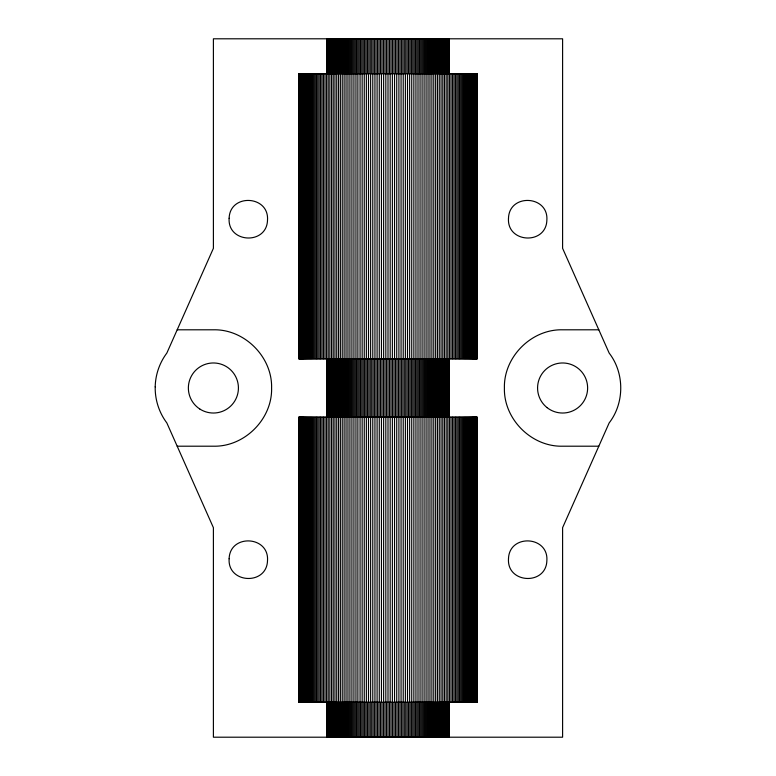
<?xml version="1.0" encoding="UTF-8"?>
<svg xmlns="http://www.w3.org/2000/svg" width="776" height="776" viewBox="0 0 776 776"><rect width="100%" height="100%" fill="white"/><g stroke="black" fill="none" stroke-linecap="round" stroke-linejoin="round"><path stroke-width="1.16" d="M298.954 73.72L477.046 73.72L477.046 358.9L298.954 358.9L298.954 73.72L299.061 358.9M177.19 329.8L213.4 329.8C244.498 329.005 272.395 356.902 271.6 388C272.395 419.098 244.498 446.995 213.4 446.2L177.19 446.2M598.81 329.8L562.6 329.8C531.502 329.005 503.605 356.902 504.4 388C503.605 419.098 531.502 446.995 562.6 446.2L598.81 446.2M298.954 417.1L477.046 417.1L477.046 702.28L298.954 702.28L298.954 417.1L299.061 702.28M476.939 73.72L477.017 358.9M476.939 417.1L477.017 702.28M476.803 73.72L476.803 358.9M476.803 417.1L476.803 702.28M476.619 73.72L476.619 358.9M476.619 417.1L476.619 702.28M476.377 73.72L476.377 358.9M476.377 417.1L476.377 702.28M476.086 73.72L476.086 358.9M476.086 417.1L476.086 702.28M475.736 73.72L475.736 358.9M475.736 417.1L475.736 702.28M475.339 73.72L475.339 358.9M475.339 417.1L475.339 702.28M474.883 73.72L474.883 358.9M474.883 417.1L474.883 702.28M474.378 73.72L474.378 358.9M474.378 417.1L474.378 702.28M473.816 73.72L473.816 358.9M473.816 417.1L473.816 702.28M473.214 73.72L473.214 358.9M473.214 417.1L473.214 702.28M472.555 73.72L472.555 358.9M472.555 417.1L472.555 702.28M471.837 73.72L471.837 358.9M471.837 417.1L471.837 702.28M471.08 73.72L471.08 358.9M471.08 417.1L471.08 702.28M470.266 73.72L470.266 358.9M470.266 417.1L470.266 702.28M469.402 73.72L469.402 358.9M469.402 417.1L469.402 702.28M468.5 73.72L468.5 358.9M468.5 417.1L468.5 702.28M467.54 73.72L467.54 358.9M467.54 417.1L467.54 702.28M466.531 73.72L466.531 358.9M466.531 417.1L466.531 702.28M465.474 73.72L465.474 358.9M465.474 417.1L465.474 702.28M464.378 73.72L464.378 358.9M464.378 417.1L464.378 702.28M463.233 73.72L463.233 358.9M463.233 417.1L463.233 702.28M462.04 73.72L462.04 358.9M462.04 417.1L462.04 702.28M460.798 73.72L460.798 358.9M460.798 417.1L460.798 702.28M459.518 73.72L459.518 358.9M459.518 417.1L459.518 702.28M458.199 73.72L458.199 358.9M458.199 417.1L458.199 702.28M456.831 73.72L456.831 358.9M456.831 417.1L456.831 702.28M455.425 73.72L455.425 358.9M455.425 417.1L455.425 702.28M453.979 73.72L453.979 358.9M453.979 417.1L453.979 702.28M452.495 73.72L452.495 358.9M452.495 417.1L452.495 702.28M450.963 73.72L450.963 358.9M450.963 417.1L450.963 702.28M449.401 73.72L449.401 358.9M449.401 417.1L449.401 702.28M449.11 38.8L449.091 73.72M449.11 358.9L449.091 417.1M449.11 702.28L449.091 737.2M449.032 38.8L448.945 73.72M448.945 358.9L449.032 417.1M448.945 702.28L449.032 737.2M448.819 38.8L448.819 73.72M448.819 358.9L448.819 417.1M448.819 702.28L448.819 737.2M448.654 38.8L448.654 73.72M448.654 358.9L448.654 417.1M448.654 702.28L448.654 737.2M448.45 38.8L448.45 73.72M448.45 358.9L448.45 417.1M448.45 702.28L448.45 737.2M448.208 38.8L448.208 73.72M448.208 358.9L448.208 417.1M448.208 702.28L448.208 737.2M447.936 38.8L447.936 73.72M447.936 358.9L447.936 417.1M447.936 702.28L447.936 737.2M447.8 73.72L447.8 358.9M447.8 417.1L447.8 702.28M447.626 38.8L447.626 73.72M447.626 358.9L447.626 417.1M447.626 702.28L447.626 737.2M447.277 38.8L447.277 73.72M447.277 358.9L447.277 417.1M447.277 702.28L447.277 737.2M446.898 38.8L446.898 73.72M446.898 358.9L446.898 417.1M446.898 702.28L446.898 737.2M446.481 38.8L446.481 73.72M446.481 358.9L446.481 417.1M446.481 702.28L446.481 737.2M446.161 73.72L446.161 358.9M446.161 417.1L446.161 702.28M446.025 38.8L446.025 73.72M446.025 358.9L446.025 417.1M446.025 702.28L446.025 737.2M445.54 38.8L445.54 73.72M445.54 358.9L445.54 417.1M445.54 702.28L445.54 737.2M445.017 38.8L445.017 73.72M445.017 358.9L445.017 417.1M445.017 702.28L445.017 737.2M444.454 38.8L444.454 737.2M443.872 38.8L443.872 73.72M443.872 358.9L443.872 417.1M443.872 702.28L443.872 737.2M443.241 38.8L443.241 73.72M443.241 358.9L443.241 417.1M443.241 702.28L443.241 737.2M442.786 73.72L442.786 358.9M442.786 417.1L442.786 702.28M442.582 38.8L442.582 73.72M442.582 358.9L442.582 417.1M442.582 702.28L442.582 737.2M441.893 38.8L441.893 73.72M441.893 358.9L441.893 417.1M441.893 702.28L441.893 737.2M441.175 38.8L441.175 73.72M441.175 358.9L441.175 417.1M441.175 702.28L441.175 737.2M441.049 73.72L441.049 358.9M441.049 417.1L441.049 702.28M440.419 38.8L440.419 73.72M440.419 358.9L440.419 417.1M440.419 702.28L440.419 737.2M439.633 38.8L439.633 73.72M439.633 358.9L439.633 417.1M439.633 702.28L439.633 737.2M439.274 73.72L439.274 358.9M439.274 417.1L439.274 702.28M438.809 38.8L438.809 73.72M438.809 358.9L438.809 417.1M438.809 702.28L438.809 737.2M437.965 38.8L437.965 73.72M437.965 358.9L437.965 417.1M437.965 702.28L437.965 737.2M437.47 73.72L437.47 358.9M437.47 417.1L437.47 702.28M437.082 38.8L437.082 73.72M437.082 358.9L437.082 417.1M437.082 702.28L437.082 737.2M436.18 38.8L436.18 73.72M436.18 358.9L436.18 417.1M436.18 702.28L436.18 737.2M435.637 73.72L435.637 358.9M435.637 417.1L435.637 702.28M435.239 38.8L435.239 73.72M435.239 358.9L435.239 417.1M435.239 702.28L435.239 737.2M434.269 38.8L434.269 73.72M434.269 358.9L434.269 417.1M434.269 702.28L434.269 737.2M433.774 73.72L433.774 358.9M433.774 417.1L433.774 702.28M433.28 38.8L433.28 73.72M433.28 358.9L433.28 417.1M433.28 702.28L433.28 737.2M432.261 38.8L432.261 73.72M432.261 358.9L432.261 417.1M432.261 702.28L432.261 737.2M431.892 73.72L431.892 358.9M431.892 417.1L431.892 702.28M431.214 38.8L431.214 73.72M431.214 358.9L431.214 417.1M431.214 702.28L431.214 737.2M430.137 38.8L430.137 73.72M430.137 358.9L430.137 417.1M430.137 702.28L430.137 737.2M429.972 73.72L429.972 358.9M429.972 417.1L429.972 702.28M429.041 38.8L429.041 73.72M429.041 358.9L429.041 417.1M429.041 702.28L429.041 737.2M428.032 73.72L428.032 358.9M428.032 417.1L428.032 702.28M427.915 38.8L427.915 73.72M427.915 358.9L427.915 417.1M427.915 702.28L427.915 737.2M426.771 38.8L426.771 73.72M426.771 358.9L426.771 417.1M426.771 702.28L426.771 737.2M426.072 73.72L426.072 358.9M426.072 417.1L426.072 702.28M425.597 38.8L425.597 73.72M425.597 358.9L425.597 417.1M425.597 702.28L425.597 737.2M424.404 38.8L424.404 73.72M424.404 358.9L424.404 417.1M424.404 702.28L424.404 737.2M424.084 73.72L424.084 358.9M424.084 417.1L424.084 702.28M423.192 38.8L423.192 73.72M423.192 358.9L423.192 417.1M423.192 702.28L423.192 737.2M422.076 73.72L422.076 358.9M422.076 417.1L422.076 702.28M421.95 38.8L421.95 73.72M421.95 358.9L421.95 417.1M421.95 702.28L421.95 737.2M420.689 38.8L420.689 73.72M420.689 358.9L420.689 417.1M420.689 702.28L420.689 737.2M420.049 73.72L420.049 358.9M420.049 417.1L420.049 702.28M419.418 38.8L419.418 73.72M419.418 358.9L419.418 417.1M419.418 702.28L419.418 737.2M418.118 38.8L418.118 73.72M418.118 358.9L418.118 417.1M418.118 702.28L418.118 737.2M418.002 73.72L418.002 358.9M418.002 417.1L418.002 702.28M416.809 38.8L416.809 73.72M416.809 358.9L416.809 417.1M416.809 702.28L416.809 737.2M415.936 73.72L415.936 358.9M415.936 417.1L415.936 702.28M415.48 38.8L415.48 73.72M415.48 358.9L415.48 417.1M415.48 702.28L415.48 737.2M414.132 38.8L414.132 73.72M414.132 358.9L414.132 417.1M414.132 702.28L414.132 737.2M413.85 73.72L413.85 358.9M413.85 417.1L413.85 702.28M412.764 38.8L412.764 73.72M412.764 358.9L412.764 417.1M412.764 702.28L412.764 737.2M411.746 73.72L411.746 358.9M411.746 417.1L411.746 702.28M411.387 38.8L411.387 73.72M411.387 358.9L411.387 417.1M411.387 702.28L411.387 737.2M409.99 38.8L409.99 73.72M409.99 358.9L409.99 417.1M409.99 702.28L409.99 737.2M409.641 73.72L409.641 358.9M409.641 417.1L409.641 702.28M408.583 38.8L408.583 73.72M408.583 358.9L408.583 417.1M408.583 702.28L408.583 737.2M407.507 73.72L407.507 358.9M407.507 417.1L407.507 702.28M407.167 38.8L407.167 73.72M407.167 358.9L407.167 417.1M407.167 702.28L407.167 737.2M405.741 38.8L405.741 73.72M405.741 358.9L405.741 417.1M405.741 702.28L405.741 737.2M405.373 73.72L405.373 358.9M405.373 417.1L405.373 702.28M404.296 38.8L404.296 73.72M404.296 358.9L404.296 417.1M404.296 702.28L404.296 737.2M403.219 73.72L403.219 358.9M403.219 417.1L403.219 702.28M402.851 38.8L402.851 73.72M402.851 358.9L402.851 417.1M402.851 702.28L402.851 737.2M401.386 38.8L401.386 73.72M401.386 358.9L401.386 417.1M401.386 702.28L401.386 737.2M401.066 73.72L401.066 358.9M401.066 417.1L401.066 702.28M399.921 38.8L399.921 73.72M399.921 358.9L399.921 417.1M399.921 702.28L399.921 737.2M398.903 73.72L398.903 358.9M398.903 417.1L398.903 702.28M398.447 38.8L398.447 73.72M398.447 358.9L398.447 417.1M398.447 702.28L398.447 737.2M396.963 38.8L396.963 73.72M396.963 358.9L396.963 417.1M396.963 702.28L396.963 737.2M396.73 73.72L396.73 358.9M396.73 417.1L396.73 702.28M395.479 38.8L395.479 73.72M395.479 358.9L395.479 417.1M395.479 702.28L395.479 737.2M394.548 73.72L394.548 358.9M394.548 417.1L394.548 702.28M393.995 38.8L393.995 73.72M393.995 358.9L393.995 417.1M393.995 702.28L393.995 737.2M392.491 38.8L392.491 73.72M392.491 358.9L392.491 417.1M392.491 702.28L392.491 737.2M392.365 73.72L392.365 358.9M392.365 417.1L392.365 702.28M390.997 38.8L390.997 73.72M390.997 358.9L390.997 417.1M390.997 702.28L390.997 737.2M390.183 73.72L390.183 358.9M390.183 417.1L390.183 702.28M389.503 38.8L389.503 73.72M389.503 358.9L389.503 417.1M389.503 702.28L389.503 737.2M388 38.8L388 737.2M386.496 38.8L386.496 73.72M386.496 358.9L386.496 417.1M386.496 702.28L386.496 737.2M385.817 73.72L385.817 358.9M385.817 417.1L385.817 702.28M385.003 38.8L385.003 73.72M385.003 358.9L385.003 417.1M385.003 702.28L385.003 737.2M383.635 73.72L383.635 358.9M383.635 417.1L383.635 702.28M383.509 38.8L383.509 73.72M383.509 358.9L383.509 417.1M383.509 702.28L383.509 737.2M382.005 38.8L382.005 73.72M382.005 358.9L382.005 417.1M382.005 702.28L382.005 737.2M381.452 73.72L381.452 358.9M381.452 417.1L381.452 702.28M380.521 38.8L380.521 73.72M380.521 358.9L380.521 417.1M380.521 702.28L380.521 737.2M379.27 73.72L379.27 358.9M379.27 417.1L379.27 702.28M379.037 38.8L379.037 73.72M379.037 358.9L379.037 417.1M379.037 702.28L379.037 737.2M377.553 38.8L377.553 73.72M377.553 358.9L377.553 417.1M377.553 702.28L377.553 737.2M377.097 73.72L377.097 358.9M377.097 417.1L377.097 702.28M376.079 38.8L376.079 73.72M376.079 358.9L376.079 417.1M376.079 702.28L376.079 737.2M374.934 73.72L374.934 358.9M374.934 417.1L374.934 702.28M374.614 38.8L374.614 73.72M374.614 358.9L374.614 417.1M374.614 702.28L374.614 737.2M373.149 38.8L373.149 73.72M373.149 358.9L373.149 417.1M373.149 702.28L373.149 737.2M372.781 73.72L372.781 358.9M372.781 417.1L372.781 702.28M371.704 38.8L371.704 73.72M371.704 358.9L371.704 417.1M371.704 702.28L371.704 737.2M370.627 73.72L370.627 358.9M370.627 417.1L370.627 702.28M370.259 38.8L370.259 73.72M370.259 358.9L370.259 417.1M370.259 702.28L370.259 737.2M368.833 38.8L368.833 73.72M368.833 358.9L368.833 417.1M368.833 702.28L368.833 737.2M368.493 73.72L368.493 358.9M368.493 417.1L368.493 702.28M367.417 38.8L367.417 73.72M367.417 358.9L367.417 417.1M367.417 702.28L367.417 737.2M366.359 73.72L366.359 358.9M366.359 417.1L366.359 702.28M366.01 38.8L366.01 73.72M366.01 358.9L366.01 417.1M366.01 702.28L366.01 737.2M364.613 38.8L364.613 73.72M364.613 358.9L364.613 417.1M364.613 702.28L364.613 737.2M364.254 73.72L364.254 358.9M364.254 417.1L364.254 702.28M363.236 38.8L363.236 73.72M363.236 358.9L363.236 417.1M363.236 702.28L363.236 737.2M362.149 73.72L362.149 358.9M362.149 417.1L362.149 702.28M361.868 38.8L361.868 73.72M361.868 358.9L361.868 417.1M361.868 702.28L361.868 737.2M360.52 38.8L360.52 73.72M360.52 358.9L360.52 417.1M360.52 702.28L360.52 737.2M360.064 73.72L360.064 358.9M360.064 417.1L360.064 702.28M359.191 38.8L359.191 73.72M359.191 358.9L359.191 417.1M359.191 702.28L359.191 737.2M357.881 38.8L357.881 737.2M356.582 38.8L356.582 73.72M356.582 358.9L356.582 417.1M356.582 702.28L356.582 737.2M355.951 73.72L355.951 358.9M355.951 417.1L355.951 702.28M355.311 38.8L355.311 73.72M355.311 358.9L355.311 417.1M355.311 702.28L355.311 737.2M354.05 38.8L354.05 73.72M354.05 358.9L354.05 417.1M354.05 702.28L354.05 737.2M353.924 73.72L353.924 358.9M353.924 417.1L353.924 702.28M352.808 38.8L352.808 73.72M352.808 358.9L352.808 417.1M352.808 702.28L352.808 737.2M351.916 73.72L351.916 358.9M351.916 417.1L351.916 702.28M351.596 38.8L351.596 73.72M351.596 358.9L351.596 417.1M351.596 702.28L351.596 737.2M350.403 38.8L350.403 73.72M350.403 358.9L350.403 417.1M350.403 702.28L350.403 737.2M349.928 73.72L349.928 358.9M349.928 417.1L349.928 702.28M349.229 38.8L349.229 73.72M349.229 358.9L349.229 417.1M349.229 702.28L349.229 737.2M348.084 38.8L348.084 73.72M348.084 358.9L348.084 417.1M348.084 702.28L348.084 737.2M347.968 73.72L347.968 358.9M347.968 417.1L347.968 702.28M346.959 38.8L346.959 73.72M346.959 358.9L346.959 417.1M346.959 702.28L346.959 737.2M346.028 73.72L346.028 358.9M346.028 417.1L346.028 702.28M345.863 38.8L345.863 73.72M345.863 358.9L345.863 417.1M345.863 702.28L345.863 737.2M344.786 38.8L344.786 73.72M344.786 358.9L344.786 417.1M344.786 702.28L344.786 737.2M344.108 73.72L344.108 358.9M344.108 417.1L344.108 702.28M343.739 38.8L343.739 73.72M343.739 358.9L343.739 417.1M343.739 702.28L343.739 737.2M342.72 38.8L342.72 73.72M342.72 358.9L342.72 417.1M342.72 702.28L342.72 737.2M342.226 73.72L342.226 358.9M342.226 417.1L342.226 702.28M341.731 38.8L341.731 73.72M341.731 358.9L341.731 417.1M341.731 702.28L341.731 737.2M340.761 38.8L340.761 73.72M340.761 358.9L340.761 417.1M340.761 702.28L340.761 737.2M340.363 73.72L340.363 358.9M340.363 417.1L340.363 702.28M339.82 38.8L339.82 73.72M339.82 358.9L339.82 417.1M339.82 702.28L339.82 737.2M338.918 38.8L338.918 73.72M338.918 358.9L338.918 417.1M338.918 702.28L338.918 737.2M338.53 73.72L338.53 358.9M338.53 417.1L338.53 702.28M338.035 38.8L338.035 73.72M338.035 358.9L338.035 417.1M338.035 702.28L338.035 737.2M337.191 38.8L337.191 73.72M337.191 358.9L337.191 417.1M337.191 702.28L337.191 737.2M336.726 73.72L336.726 358.9M336.726 417.1L336.726 702.28M336.367 38.8L336.367 73.72M336.367 358.9L336.367 417.1M336.367 702.28L336.367 737.2M335.581 38.8L335.581 73.72M335.581 358.9L335.581 417.1M335.581 702.28L335.581 737.2M334.951 73.72L334.951 358.9M334.951 417.1L334.951 702.28M334.825 38.8L334.825 73.72M334.825 358.9L334.825 417.1M334.825 702.28L334.825 737.2M334.107 38.8L334.107 73.72M334.107 358.9L334.107 417.1M334.107 702.28L334.107 737.2M333.418 38.8L333.418 73.72M333.418 358.9L333.418 417.1M333.418 702.28L333.418 737.2M333.214 73.72L333.214 358.9M333.214 417.1L333.214 702.28M332.759 38.8L332.759 73.72M332.759 358.9L332.759 417.1M332.759 702.28L332.759 737.2M332.128 38.8L332.128 73.72M332.128 358.9L332.128 417.1M332.128 702.28L332.128 737.2M331.546 38.8L331.546 737.2M330.983 38.8L330.983 73.72M330.983 358.9L330.983 417.1M330.983 702.28L330.983 737.2M330.46 38.8L330.46 73.72M330.46 358.9L330.46 417.1M330.46 702.28L330.46 737.2M329.975 38.8L329.975 73.72M329.975 358.9L329.975 417.1M329.975 702.28L329.975 737.2M329.839 73.72L329.839 358.9M329.839 417.1L329.839 702.28M329.519 38.8L329.519 73.72M329.519 358.9L329.519 417.1M329.519 702.28L329.519 737.2M329.102 38.8L329.102 73.72M329.102 358.9L329.102 417.1M329.102 702.28L329.102 737.2M328.723 38.8L328.723 73.72M328.723 358.9L328.723 417.1M328.723 702.28L328.723 737.2M328.374 38.8L328.374 73.72M328.374 358.9L328.374 417.1M328.374 702.28L328.374 737.2M328.2 73.72L328.2 358.9M328.2 417.1L328.2 702.28M328.064 38.8L328.064 73.72M328.064 358.9L328.064 417.1M328.064 702.28L328.064 737.2M327.792 38.8L327.792 73.72M327.792 358.9L327.792 417.1M327.792 702.28L327.792 737.2M327.55 38.8L327.55 73.72M327.55 358.9L327.55 417.1M327.55 702.28L327.55 737.2M327.346 38.8L327.346 73.72M327.346 358.9L327.346 417.1M327.346 702.28L327.346 737.2M327.181 38.8L327.181 73.72M327.181 358.9L327.181 417.1M327.181 702.28L327.181 737.2M327.055 38.8L327.055 73.72L326.909 38.8M327.055 417.1L327.055 358.9L326.89 417.1M327.055 702.28L327.055 737.2L326.909 702.28M326.599 73.72L326.599 358.9M326.599 417.1L326.599 702.28M325.037 73.72L325.037 358.9M325.037 417.1L325.037 702.28M323.505 73.72L323.505 358.9M323.505 417.1L323.505 702.28M322.021 73.72L322.021 358.9M322.021 417.1L322.021 702.28M320.575 73.72L320.575 358.9M320.575 417.1L320.575 702.28M319.169 73.72L319.169 358.9M319.169 417.1L319.169 702.28M317.801 73.72L317.801 358.9M317.801 417.1L317.801 702.28M316.482 73.72L316.482 358.9M316.482 417.1L316.482 702.28M315.201 73.72L315.201 358.9M315.201 417.1L315.201 702.28M313.96 73.72L313.96 358.9M313.96 417.1L313.96 702.28M312.767 73.72L312.767 358.9M312.767 417.1L312.767 702.28M311.622 73.72L311.622 358.9M311.622 417.1L311.622 702.28M310.526 73.72L310.526 358.9M310.526 417.1L310.526 702.28M309.469 73.72L309.469 358.9M309.469 417.1L309.469 702.28M308.46 73.72L308.46 358.9M308.46 417.1L308.46 702.28M307.5 73.72L307.5 358.9M307.5 417.1L307.5 702.28M306.598 73.72L306.598 358.9M306.598 417.1L306.598 702.28M305.734 73.72L305.734 358.9M305.734 417.1L305.734 702.28M304.92 73.72L304.92 358.9M304.92 417.1L304.92 702.28M304.163 73.72L304.163 358.9M304.163 417.1L304.163 702.28M303.445 73.72L303.445 358.9M303.445 417.1L303.445 702.28M302.785 73.72L302.785 358.9M302.785 417.1L302.785 702.28M302.184 73.72L302.184 358.9M302.184 417.1L302.184 702.28M301.621 73.72L301.621 358.9M301.621 417.1L301.621 702.28M301.117 73.72L301.117 358.9M301.117 417.1L301.117 702.28M300.661 73.72L300.661 358.9M300.661 417.1L300.661 702.28M300.264 73.72L300.264 358.9M300.264 417.1L300.264 702.28M299.914 73.72L299.914 358.9M299.914 417.1L299.914 702.28M299.623 73.72L299.623 358.9M299.623 417.1L299.623 702.28M299.381 73.72L299.381 358.9M299.381 417.1L299.381 702.28M299.196 73.72L299.196 358.9M299.196 417.1L299.196 702.28M155.21 386.826C154.919 399.708 159.09 412.628 166.84 422.92L213.4 527.68L213.4 737.2L562.6 737.2L562.6 527.68L609.16 422.92C624.602 402.986 624.602 373.014 609.16 353.08L562.6 248.32L562.6 38.8L213.4 38.8L213.4 248.32L166.84 353.08C159.565 362.751 155.433 374.73 155.21 386.826M229.133 218.279C227.387 243.257 266.798 245.197 267.507 220.161C269.253 195.183 229.841 193.243 229.133 218.279M229.133 558.749C227.387 583.727 266.798 585.667 267.507 560.631C269.253 535.653 229.841 533.713 229.133 558.749M508.493 218.279C506.747 243.257 546.158 245.197 546.867 220.161C548.613 195.183 509.202 193.243 508.493 218.279M508.493 558.749C506.747 583.727 546.158 585.667 546.867 560.631C548.613 535.653 509.202 533.713 508.493 558.749M199.752 408.981A25.026 25.026 0 0 0 238.387 389.329A25.026 25.026 0 0 0 202.051 365.69A25.026 25.026 0 0 0 199.752 408.981M547.09 407.642A25.026 25.026 0 0 0 587.364 391.608A25.026 25.026 0 0 0 553.346 364.749A25.026 25.026 0 0 0 547.09 407.642"/></g></svg>
